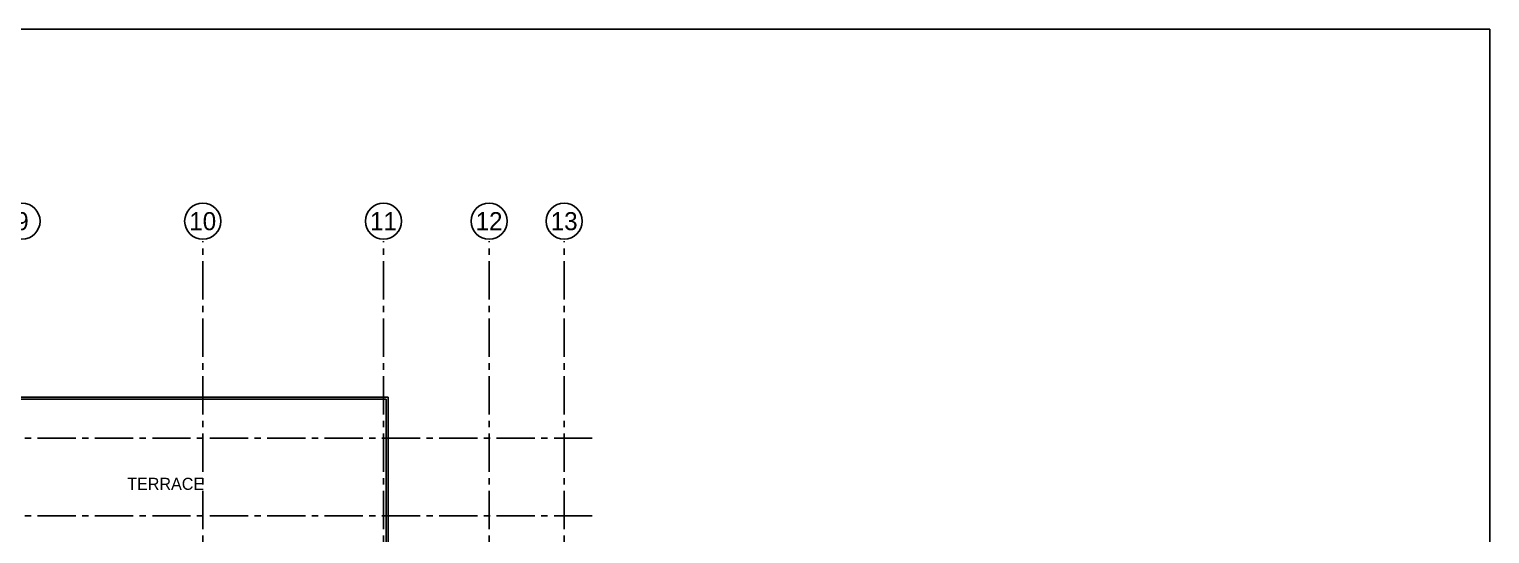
# Model space of a CAD drawing. Header units: millimetres. Extents: x -276609 to 1081398, y -453808 to 472098.
# Drawn here: x 950279 to 986647, y 80569 to 93122 of the extents above; entities that cross this region are included whole.
import ezdxf
from ezdxf.enums import TextEntityAlignment as Align

# ---------------------------------------------------------------- set-up
doc = ezdxf.new("R2010")
doc.units = ezdxf.units.MM
doc.header["$MEASUREMENT"] = 0
doc.linetypes.add('CENTER2', pattern=[28.575, 19.05, -3.175, 3.175, -3.175])
doc.layers.add('A-Anno-Grid Lines', color=7, linetype='Continuous', true_color=0xbbc3bd)
for name, color, linetype in [('A-Railing', 4, 'Continuous'), ('Anno_Frames', 7, 'Continuous'), ('Anno_Labels', 7, 'Continuous'), ('Dimension', 7, 'Continuous'), ('text', 252, 'Continuous')]:
    doc.layers.add(name, color=color, linetype=linetype)
doc.styles.get("Standard").update_dxf_attribs({"font": ''})
doc.styles.get('Standard').set_extended_font_data('Gill Sans MT')

# ---------------------------------------------------------------- blocks, each defined once
blk = doc.blocks.new('Grid Head')
blk.add_circle((0, 0), 3)
at = {"layer": 'Anno_Labels'}
blk.add_attdef('GRID_NAME', text='', height=3, dxfattribs=at).set_placement((0, 0), align=Align.MIDDLE_CENTER)
blk = doc.blocks.new('grd din')
at = {"layer": 'A-Anno-Grid Lines', "linetype": 'CENTER2', "ltscale": 50}
for p, q in [((506814, 133526), (506814, 179267)), ((511314, 133526), (511314, 179267)), ((513944, 133526), (513944, 179267)), ((515814, 133526), (515814, 179267)), ((516514, 174369), (471659, 174369)), ((516514, 172439), (472000, 172439))]:
    blk.add_line(p, q, dxfattribs=at)
at = {"layer": 'Anno_Frames'}
ref = blk.add_blockref('Grid Head', (502314, 179767), dxfattribs=dict(at, xscale=150, yscale=150, zscale=150))
ref.add_attrib('GRID_NAME', '9', dxfattribs={"layer": '0', "height": 450}).set_placement((502314, 179767), align=Align.MIDDLE_CENTER)
ref = blk.add_blockref('Grid Head', (506814, 179767), dxfattribs=dict(at, xscale=150, yscale=150, zscale=150))
ref.add_attrib('GRID_NAME', '10', dxfattribs={"layer": '0', "height": 450}).set_placement((506814, 179767), align=Align.MIDDLE_CENTER)
ref = blk.add_blockref('Grid Head', (511314, 179767), dxfattribs=dict(at, xscale=150, yscale=150, zscale=150))
ref.add_attrib('GRID_NAME', '11', dxfattribs={"layer": '0', "height": 450}).set_placement((511314, 179767), align=Align.MIDDLE_CENTER)
ref = blk.add_blockref('Grid Head', (513944, 179767), dxfattribs=dict(at, xscale=150, yscale=150, zscale=150))
ref.add_attrib('GRID_NAME', '12', dxfattribs={"layer": '0', "height": 450}).set_placement((513944, 179767), align=Align.MIDDLE_CENTER)
ref = blk.add_blockref('Grid Head', (515814, 179767), dxfattribs=dict(at, xscale=150, yscale=150, zscale=150))
ref.add_attrib('GRID_NAME', '13', dxfattribs={"layer": '0', "height": 450}).set_placement((515814, 179767), align=Align.MIDDLE_CENTER)

msp = doc.modelspace()

# ---------------------------------------------------------------- linework, layer by layer
at = {"layer": 'A-Railing'}
for p, q in [((959214.5, 83964.2), (947844.5, 83964.2)), ((959164.1, 83914.2), (947844.5, 83914.2)), ((959164.1, 80184.2), (959164.1, 83914.2)), ((959214.5, 80184.2), (959214.5, 83964.2))]:
    msp.add_line(p, q, dxfattribs=at)
at = {"layer": 'Dimension'}
msp.add_lwpolyline([(902646.6, 33722.4), (902646.6, 93122.4), (986646.6, 93122.4), (986646.6, 33722.4)], close=True, dxfattribs=at)

# ---------------------------------------------------------------- block references
at = {"layer": 'A-Anno-Grid Lines'}
msp.add_blockref('grd din', (447785.7, -91420), dxfattribs=at)

# ---------------------------------------------------------------- texts
at = {"layer": 'text', "insert": (952719, 81961.2), "char_height": 300, "width": 7754.871, "attachment_point": 1}
msp.add_mtext('{\\fCentury Gothic|b0|i0|c0|p34;TERRACE}', dxfattribs=at)

doc.saveas('drawing.dxf')
